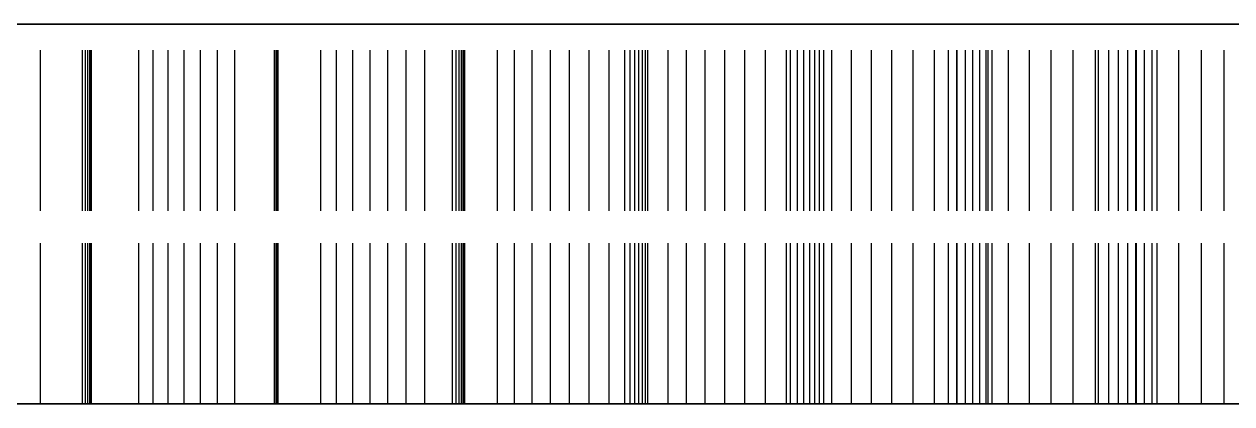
# Model space of a CAD drawing. Header units: millimetres. Extents: x -9 to 221, y -53 to 198.
# Drawn here: x 165.05 to 174.6, y -18.2 to -15.2 of the extents above; entities that cross this region are included whole.
import ezdxf

# ---------------------------------------------------------------- set-up
doc = ezdxf.new("R2010")
doc.units = ezdxf.units.MM
doc.linetypes.add('DASHED', pattern=[1.524, 1.27, -0.254])
doc.layers.add('HIDDEN', color=8, linetype='DASHED')
doc.layers.add('VISIBLE', color=7, linetype='CONTINUOUS')

msp = doc.modelspace()

# ---------------------------------------------------------------- linework, layer by layer
at = {"layer": 'HIDDEN'}
for points in [[(164.68929, -15.2), (165.07024, -15.2), (165.45119, -15.2), (165.83214, -15.2), (166.2131, -15.2), (166.59405, -15.2), (166.975, -15.2), (167.35595, -15.2), (167.7369, -15.2), (168.11786, -15.2), (168.49881, -15.2), (168.87976, -15.2), (169.26071, -15.2), (169.64167, -15.2), (170.02262, -15.2), (170.40357, -15.2), (170.78452, -15.2), (171.16548, -15.2), (171.54643, -15.2), (171.92738, -15.2), (172.30833, -15.2), (172.68929, -15.2), (173.07024, -15.2), (173.45119, -15.2), (173.83214, -15.2), (174.2131, -15.2), (174.59405, -15.2), (174.975, -15.2)], [(175.35595, -15.2), (174.59405, -15.2), (173.83214, -15.2), (173.07024, -15.2), (172.30833, -15.2), (171.54643, -15.2), (170.78452, -15.2), (170.02262, -15.2), (169.26071, -15.2), (168.49881, -15.2), (167.7369, -15.2), (166.975, -15.2), (166.2131, -15.2), (165.45119, -15.2), (164.68929, -15.2)], [(175.00079, -15.2), (174.21905, -15.2), (173.4373, -15.2), (172.65556, -15.2), (171.87381, -15.2), (171.09206, -15.2), (170.31032, -15.2), (169.52857, -15.2), (168.74683, -15.2), (167.96508, -15.2), (167.18333, -15.2), (166.40159, -15.2), (165.61984, -15.2), (164.8381, -15.2)], [(164.91151, -15.2), (165.26071, -15.2), (165.60992, -15.2), (165.95913, -15.2), (166.30833, -15.2), (166.65754, -15.2), (167.00675, -15.2), (167.35595, -15.2), (167.70516, -15.2), (168.05437, -15.2), (168.40357, -15.2), (168.75278, -15.2), (169.10198, -15.2), (169.45119, -15.2), (169.8004, -15.2), (170.1496, -15.2), (170.49881, -15.2), (170.84802, -15.2), (171.19722, -15.2), (171.54643, -15.2), (171.89563, -15.2), (172.24484, -15.2), (172.59405, -15.2), (172.94325, -15.2), (173.29246, -15.2), (173.64167, -15.2), (173.99087, -15.2), (174.34008, -15.2), (174.68929, -15.2)], [(180.975, -15.2), (180.27659, -15.2), (179.57817, -15.2), (178.87976, -15.2), (178.18135, -15.2), (177.48294, -15.2), (176.78452, -15.2), (176.08611, -15.2), (175.3877, -15.2), (174.68929, -15.2), (173.99087, -15.2), (173.29246, -15.2), (172.59405, -15.2), (171.89563, -15.2), (171.19722, -15.2), (170.49881, -15.2), (169.8004, -15.2), (169.10198, -15.2), (168.40357, -15.2), (167.70516, -15.2), (167.00675, -15.2), (166.30833, -15.2), (165.60992, -15.2), (164.91151, -15.2)], [(165.05452, -15.2), (165.18258, -15.2)], [(165.18258, -15.2), (165.05452, -15.2)], [(165.18258, -15.2), (165.51529, -15.2)], [(165.51529, -15.2), (165.18258, -15.2)], [(165.18258, -18.2), (165.18258, -15.2)], [(165.18258, -18.2), (165.18258, -15.2)], [(165.51529, -15.2), (165.53958, -15.2)], [(165.53958, -15.2), (165.51529, -15.2)], [(165.51529, -18.2), (165.51529, -15.2)], [(165.51529, -18.2), (165.51529, -15.2)], [(165.53958, -15.2), (165.55906, -15.2)], [(165.55906, -15.2), (165.53958, -15.2)], [(165.53958, -18.2), (165.53958, -15.2)], [(165.53958, -18.2), (165.53958, -15.2)], [(165.55906, -15.2), (165.57357, -15.2)], [(165.57357, -15.2), (165.55906, -15.2)], [(165.55906, -18.2), (165.55906, -15.2)], [(165.55906, -18.2), (165.55906, -15.2)], [(165.57357, -15.2), (165.5829, -15.2)], [(165.5829, -15.2), (165.57357, -15.2)], [(165.57357, -18.2), (165.57357, -15.2)], [(165.57357, -18.2), (165.57357, -15.2)], [(165.5829, -15.2), (165.5868, -15.2)], [(165.5868, -15.2), (165.5829, -15.2)], [(165.5829, -18.2), (165.5829, -15.2)], [(165.5829, -18.2), (165.5829, -15.2)], [(165.5868, -15.2), (165.58492, -15.2)], [(165.58492, -15.2), (165.96128, -15.2)], [(165.96128, -15.2), (165.58492, -15.2)], [(165.58492, -15.2), (165.5868, -15.2)], [(165.58492, -18.2), (165.58492, -15.2)], [(165.58492, -18.2), (165.58492, -15.2)], [(165.5868, -18.2), (165.5868, -15.2)], [(165.5868, -18.2), (165.5868, -15.2)], [(165.96128, -15.2), (166.07492, -15.2)], [(166.07492, -15.2), (165.96128, -15.2)], [(165.96128, -18.2), (165.96128, -15.2)], [(165.96128, -18.2), (165.96128, -15.2)], [(166.07492, -15.2), (166.19418, -15.2)], [(166.19418, -15.2), (166.07492, -15.2)], [(166.07492, -18.2), (166.07492, -15.2)], [(166.07492, -18.2), (166.07492, -15.2)], [(166.19418, -15.2), (166.31872, -15.2)], [(166.31872, -15.2), (166.19418, -15.2)], [(166.19418, -18.2), (166.19418, -15.2)], [(166.19418, -18.2), (166.19418, -15.2)], [(166.31872, -15.2), (166.44824, -15.2)], [(166.44824, -15.2), (166.31872, -15.2)], [(166.31872, -18.2), (166.31872, -15.2)], [(166.31872, -18.2), (166.31872, -15.2)], [(166.44824, -15.2), (166.58253, -15.2)], [(166.58253, -15.2), (166.44824, -15.2)], [(166.44824, -18.2), (166.44824, -15.2)], [(166.44824, -18.2), (166.44824, -15.2)], [(166.58253, -15.2), (166.72137, -15.2)], [(166.72137, -15.2), (166.58253, -15.2)], [(166.58253, -18.2), (166.58253, -15.2)], [(166.58253, -18.2), (166.58253, -15.2)], [(166.72137, -15.2), (167.04661, -15.2)], [(167.04661, -15.2), (166.72137, -15.2)], [(166.72137, -18.2), (166.72137, -15.2)], [(166.72137, -18.2), (166.72137, -15.2)], [(167.04809, -15.2), (167.03255, -15.2)], [(167.03255, -15.2), (167.39947, -15.2)], [(167.39947, -15.2), (167.03255, -15.2)], [(167.03255, -15.2), (167.04809, -15.2)], [(167.03255, -18.2), (167.03255, -15.2)], [(167.03255, -18.2), (167.03255, -15.2)], [(167.04661, -15.2), (167.0567, -15.2)], [(167.0567, -15.2), (167.04661, -15.2)], [(167.04661, -18.2), (167.04661, -15.2)], [(167.04661, -18.2), (167.04661, -15.2)], [(167.05799, -15.2), (167.04809, -15.2)], [(167.04809, -15.2), (167.05799, -15.2)], [(167.04809, -18.2), (167.04809, -15.2)], [(167.04809, -18.2), (167.04809, -15.2)], [(167.0567, -15.2), (167.06207, -15.2)], [(167.06207, -15.2), (167.0567, -15.2)], [(167.0567, -18.2), (167.0567, -15.2)], [(167.0567, -18.2), (167.0567, -15.2)], [(167.06256, -15.2), (167.05799, -15.2)], [(167.05799, -15.2), (167.06256, -15.2)], [(167.05799, -18.2), (167.05799, -15.2)], [(167.05799, -18.2), (167.05799, -15.2)], [(167.06207, -15.2), (167.06256, -15.2)], [(167.06256, -15.2), (167.06207, -15.2)], [(167.06207, -18.2), (167.06207, -15.2)], [(167.06207, -18.2), (167.06207, -15.2)], [(167.06256, -18.2), (167.06256, -15.2)], [(167.06256, -18.2), (167.06256, -15.2)], [(167.39947, -15.2), (167.52396, -15.2)], [(167.52396, -15.2), (167.39947, -15.2)], [(167.39947, -18.2), (167.39947, -15.2)], [(167.39947, -18.2), (167.39947, -15.2)], [(167.52396, -15.2), (167.65393, -15.2)], [(167.65393, -15.2), (167.52396, -15.2)], [(167.52396, -18.2), (167.52396, -15.2)], [(167.52396, -18.2), (167.52396, -15.2)], [(167.65393, -15.2), (167.78901, -15.2)], [(167.78901, -15.2), (167.65393, -15.2)], [(167.65393, -18.2), (167.65393, -15.2)], [(167.65393, -18.2), (167.65393, -15.2)], [(167.78901, -15.2), (167.92893, -15.2)], [(167.92893, -15.2), (167.78901, -15.2)], [(167.78901, -18.2), (167.78901, -15.2)], [(167.78901, -18.2), (167.78901, -15.2)], [(167.92893, -15.2), (168.07347, -15.2)], [(168.07347, -15.2), (167.92893, -15.2)], [(167.92893, -18.2), (167.92893, -15.2)], [(167.92893, -18.2), (167.92893, -15.2)], [(168.07347, -15.2), (168.22243, -15.2)], [(168.22243, -15.2), (168.07347, -15.2)], [(168.07347, -18.2), (168.07347, -15.2)], [(168.07347, -18.2), (168.07347, -15.2)], [(168.22243, -15.2), (168.53862, -15.2)], [(168.53862, -15.2), (168.22243, -15.2)], [(168.22243, -18.2), (168.22243, -15.2)], [(168.22243, -18.2), (168.22243, -15.2)], [(168.47006, -15.2), (168.44094, -15.2)], [(168.44094, -15.2), (168.79661, -15.2)], [(168.79661, -15.2), (168.44094, -15.2)], [(168.44094, -15.2), (168.47006, -15.2)], [(168.44094, -18.2), (168.44094, -15.2)], [(168.44094, -18.2), (168.44094, -15.2)], [(168.4937, -15.2), (168.47006, -15.2)], [(168.47006, -15.2), (168.4937, -15.2)], [(168.47006, -18.2), (168.47006, -15.2)], [(168.47006, -18.2), (168.47006, -15.2)], [(168.51216, -15.2), (168.4937, -15.2)], [(168.4937, -15.2), (168.51216, -15.2)], [(168.4937, -18.2), (168.4937, -15.2)], [(168.4937, -18.2), (168.4937, -15.2)], [(168.52568, -15.2), (168.51216, -15.2)], [(168.51216, -15.2), (168.52568, -15.2)], [(168.51216, -18.2), (168.51216, -15.2)], [(168.51216, -18.2), (168.51216, -15.2)], [(168.53445, -15.2), (168.52568, -15.2)], [(168.52568, -15.2), (168.53445, -15.2)], [(168.52568, -18.2), (168.52568, -15.2)], [(168.52568, -18.2), (168.52568, -15.2)], [(168.53862, -15.2), (168.53445, -15.2)], [(168.53445, -15.2), (168.53862, -15.2)], [(168.53445, -18.2), (168.53445, -15.2)], [(168.53445, -18.2), (168.53445, -15.2)], [(168.53862, -18.2), (168.53862, -15.2)], [(168.53862, -18.2), (168.53862, -15.2)], [(168.79661, -15.2), (168.93136, -15.2)], [(168.93136, -15.2), (168.79661, -15.2)], [(168.79661, -18.2), (168.79661, -15.2)], [(168.79661, -18.2), (168.79661, -15.2)], [(168.93136, -15.2), (169.07139, -15.2)], [(169.07139, -15.2), (168.93136, -15.2)], [(168.93136, -18.2), (168.93136, -15.2)], [(168.93136, -18.2), (168.93136, -15.2)], [(169.07139, -15.2), (169.21636, -15.2)], [(169.21636, -15.2), (169.07139, -15.2)], [(169.07139, -18.2), (169.07139, -15.2)], [(169.07139, -18.2), (169.07139, -15.2)], [(169.21636, -15.2), (169.366, -15.2)], [(169.366, -15.2), (169.21636, -15.2)], [(169.21636, -18.2), (169.21636, -15.2)], [(169.21636, -18.2), (169.21636, -15.2)], [(169.366, -15.2), (169.52008, -15.2)], [(169.52008, -15.2), (169.366, -15.2)], [(169.366, -18.2), (169.366, -15.2)], [(169.366, -18.2), (169.366, -15.2)], [(169.52008, -15.2), (169.67843, -15.2)], [(169.67843, -15.2), (169.52008, -15.2)], [(169.52008, -18.2), (169.52008, -15.2)], [(169.52008, -18.2), (169.52008, -15.2)], [(169.67843, -15.2), (169.98403, -15.2)], [(169.98403, -15.2), (169.67843, -15.2)], [(169.67843, -18.2), (169.67843, -15.2)], [(169.67843, -18.2), (169.67843, -15.2)], [(169.84577, -15.2), (169.8032, -15.2)], [(169.8032, -15.2), (170.14591, -15.2)], [(170.14591, -15.2), (169.8032, -15.2)], [(169.8032, -15.2), (169.84577, -15.2)], [(169.8032, -18.2), (169.8032, -15.2)], [(169.8032, -18.2), (169.8032, -15.2)], [(169.88303, -15.2), (169.84577, -15.2)], [(169.84577, -15.2), (169.88303, -15.2)], [(169.84577, -18.2), (169.84577, -15.2)], [(169.84577, -18.2), (169.84577, -15.2)], [(169.91528, -15.2), (169.88303, -15.2)], [(169.88303, -15.2), (169.91528, -15.2)], [(169.88303, -18.2), (169.88303, -15.2)], [(169.88303, -18.2), (169.88303, -15.2)], [(169.94276, -15.2), (169.91528, -15.2)], [(169.91528, -15.2), (169.94276, -15.2)], [(169.91528, -18.2), (169.91528, -15.2)], [(169.91528, -18.2), (169.91528, -15.2)], [(169.96562, -15.2), (169.94276, -15.2)], [(169.94276, -15.2), (169.96562, -15.2)], [(169.94276, -18.2), (169.94276, -15.2)], [(169.94276, -18.2), (169.94276, -15.2)], [(169.98403, -15.2), (169.96562, -15.2)], [(169.96562, -15.2), (169.98403, -15.2)], [(169.96562, -18.2), (169.96562, -15.2)], [(169.96562, -18.2), (169.96562, -15.2)], [(169.98403, -18.2), (169.98403, -15.2)], [(169.98403, -18.2), (169.98403, -15.2)], [(170.14591, -15.2), (170.29025, -15.2)], [(170.29025, -15.2), (170.14591, -15.2)], [(170.14591, -18.2), (170.14591, -15.2)], [(170.14591, -18.2), (170.14591, -15.2)], [(170.29025, -15.2), (170.43966, -15.2)], [(170.43966, -15.2), (170.29025, -15.2)], [(170.29025, -18.2), (170.29025, -15.2)], [(170.29025, -18.2), (170.29025, -15.2)], [(170.43966, -15.2), (170.59381, -15.2)], [(170.59381, -15.2), (170.43966, -15.2)], [(170.43966, -18.2), (170.43966, -15.2)], [(170.43966, -18.2), (170.43966, -15.2)], [(170.59381, -15.2), (170.75244, -15.2)], [(170.75244, -15.2), (170.59381, -15.2)], [(170.59381, -18.2), (170.59381, -15.2)], [(170.59381, -18.2), (170.59381, -15.2)], [(170.75244, -15.2), (170.91532, -15.2)], [(170.91532, -15.2), (170.75244, -15.2)], [(170.75244, -18.2), (170.75244, -15.2)], [(170.75244, -18.2), (170.75244, -15.2)], [(170.91532, -15.2), (171.08228, -15.2)], [(171.08228, -15.2), (170.91532, -15.2)], [(170.91532, -18.2), (170.91532, -15.2)], [(170.91532, -18.2), (170.91532, -15.2)], [(171.08228, -15.2), (171.3758, -15.2)], [(171.3758, -15.2), (171.08228, -15.2)], [(171.08228, -18.2), (171.08228, -15.2)], [(171.08228, -18.2), (171.08228, -15.2)], [(171.16852, -15.2), (171.11271, -15.2)], [(171.11271, -15.2), (171.44078, -15.2)], [(171.44078, -15.2), (171.11271, -15.2)], [(171.11271, -15.2), (171.16852, -15.2)], [(171.11271, -18.2), (171.11271, -15.2)], [(171.11271, -18.2), (171.11271, -15.2)], [(171.21922, -15.2), (171.16852, -15.2)], [(171.16852, -15.2), (171.21922, -15.2)], [(171.16852, -18.2), (171.16852, -15.2)], [(171.16852, -18.2), (171.16852, -15.2)], [(171.26511, -15.2), (171.21922, -15.2)], [(171.21922, -15.2), (171.26511, -15.2)], [(171.21922, -18.2), (171.21922, -15.2)], [(171.21922, -18.2), (171.21922, -15.2)], [(171.3064, -15.2), (171.26511, -15.2)], [(171.26511, -15.2), (171.3064, -15.2)], [(171.26511, -18.2), (171.26511, -15.2)], [(171.26511, -18.2), (171.26511, -15.2)], [(171.34325, -15.2), (171.3064, -15.2)], [(171.3064, -15.2), (171.34325, -15.2)], [(171.3064, -18.2), (171.3064, -15.2)], [(171.3064, -18.2), (171.3064, -15.2)], [(171.3758, -15.2), (171.34325, -15.2)], [(171.34325, -15.2), (171.3758, -15.2)], [(171.34325, -18.2), (171.34325, -15.2)], [(171.34325, -18.2), (171.34325, -15.2)], [(171.3758, -18.2), (171.3758, -15.2)], [(171.3758, -18.2), (171.3758, -15.2)], [(171.44078, -15.2), (171.59401, -15.2)], [(171.59401, -15.2), (171.44078, -15.2)], [(171.44078, -18.2), (171.44078, -15.2)], [(171.44078, -18.2), (171.44078, -15.2)], [(171.59401, -15.2), (171.75208, -15.2)], [(171.75208, -15.2), (171.59401, -15.2)], [(171.59401, -18.2), (171.59401, -15.2)], [(171.59401, -18.2), (171.59401, -15.2)], [(171.75208, -15.2), (171.91466, -15.2)], [(171.91466, -15.2), (171.75208, -15.2)], [(171.75208, -18.2), (171.75208, -15.2)], [(171.75208, -18.2), (171.75208, -15.2)], [(171.91466, -15.2), (172.0815, -15.2)], [(172.0815, -15.2), (171.91466, -15.2)], [(171.91466, -18.2), (171.91466, -15.2)], [(171.91466, -18.2), (171.91466, -15.2)], [(172.0815, -15.2), (172.25239, -15.2)], [(172.25239, -15.2), (172.0815, -15.2)], [(172.0815, -18.2), (172.0815, -15.2)], [(172.0815, -18.2), (172.0815, -15.2)], [(172.25239, -15.2), (172.42715, -15.2)], [(172.42715, -15.2), (172.25239, -15.2)], [(172.25239, -18.2), (172.25239, -15.2)], [(172.25239, -18.2), (172.25239, -15.2)], [(172.43186, -15.2), (172.36309, -15.2)], [(172.36309, -15.2), (172.67492, -15.2)], [(172.67492, -15.2), (172.36309, -15.2)], [(172.36309, -15.2), (172.43186, -15.2)], [(172.36309, -18.2), (172.36309, -15.2)], [(172.36309, -18.2), (172.36309, -15.2)], [(172.42715, -15.2), (172.70716, -15.2)], [(172.70716, -15.2), (172.42715, -15.2)], [(172.42715, -18.2), (172.42715, -15.2)], [(172.42715, -18.2), (172.42715, -15.2)], [(172.49576, -15.2), (172.43186, -15.2)], [(172.43186, -15.2), (172.49576, -15.2)], [(172.43186, -18.2), (172.43186, -15.2)], [(172.43186, -18.2), (172.43186, -15.2)], [(172.55507, -15.2), (172.49576, -15.2)], [(172.49576, -15.2), (172.55507, -15.2)], [(172.49576, -18.2), (172.49576, -15.2)], [(172.49576, -18.2), (172.49576, -15.2)], [(172.60997, -15.2), (172.55507, -15.2)], [(172.55507, -15.2), (172.60997, -15.2)], [(172.55507, -18.2), (172.55507, -15.2)], [(172.55507, -18.2), (172.55507, -15.2)], [(172.66063, -15.2), (172.60997, -15.2)], [(172.60997, -15.2), (172.66063, -15.2)], [(172.60997, -18.2), (172.60997, -15.2)], [(172.60997, -18.2), (172.60997, -15.2)], [(172.70716, -15.2), (172.66063, -15.2)], [(172.66063, -15.2), (172.70716, -15.2)], [(172.66063, -18.2), (172.66063, -15.2)], [(172.66063, -18.2), (172.66063, -15.2)], [(172.67492, -15.2), (172.83629, -15.2)], [(172.83629, -15.2), (172.67492, -15.2)], [(172.67492, -18.2), (172.67492, -15.2)], [(172.67492, -18.2), (172.67492, -15.2)], [(172.70716, -18.2), (172.70716, -15.2)], [(172.70716, -18.2), (172.70716, -15.2)], [(172.83629, -15.2), (173.00225, -15.2)], [(173.00225, -15.2), (172.83629, -15.2)], [(172.83629, -18.2), (172.83629, -15.2)], [(172.83629, -18.2), (172.83629, -15.2)], [(173.00225, -15.2), (173.17247, -15.2)], [(173.17247, -15.2), (173.00225, -15.2)], [(173.00225, -18.2), (173.00225, -15.2)], [(173.00225, -18.2), (173.00225, -15.2)], [(173.17247, -15.2), (173.34671, -15.2)], [(173.34671, -15.2), (173.17247, -15.2)], [(173.17247, -18.2), (173.17247, -15.2)], [(173.17247, -18.2), (173.17247, -15.2)], [(173.34671, -15.2), (173.52477, -15.2)], [(173.52477, -15.2), (173.34671, -15.2)], [(173.34671, -18.2), (173.34671, -15.2)], [(173.34671, -18.2), (173.34671, -15.2)], [(173.52477, -15.2), (173.70648, -15.2)], [(173.70648, -15.2), (173.52477, -15.2)], [(173.52477, -18.2), (173.52477, -15.2)], [(173.52477, -18.2), (173.52477, -15.2)], [(173.62964, -15.2), (173.54824, -15.2)], [(173.54824, -15.2), (173.84232, -15.2)], [(173.84232, -15.2), (173.54824, -15.2)], [(173.54824, -15.2), (173.62964, -15.2)], [(173.54824, -18.2), (173.54824, -15.2)], [(173.54824, -18.2), (173.54824, -15.2)], [(173.70643, -15.2), (173.62964, -15.2)], [(173.62964, -15.2), (173.70643, -15.2)], [(173.62964, -18.2), (173.62964, -15.2)], [(173.62964, -18.2), (173.62964, -15.2)], [(173.77886, -15.2), (173.70643, -15.2)], [(173.70643, -15.2), (173.77886, -15.2)], [(173.70643, -18.2), (173.70643, -15.2)], [(173.70643, -18.2), (173.70643, -15.2)], [(173.70648, -15.2), (173.97162, -15.2)], [(173.97162, -15.2), (173.70648, -15.2)], [(173.70648, -18.2), (173.70648, -15.2)], [(173.70648, -18.2), (173.70648, -15.2)], [(173.84711, -15.2), (173.77886, -15.2)], [(173.77886, -15.2), (173.84711, -15.2)], [(173.77886, -18.2), (173.77886, -15.2)], [(173.77886, -18.2), (173.77886, -15.2)], [(173.84232, -15.2), (174.01105, -15.2)], [(174.01105, -15.2), (173.84232, -15.2)], [(173.84232, -18.2), (173.84232, -15.2)], [(173.84232, -18.2), (173.84232, -15.2)], [(173.91132, -15.2), (173.84711, -15.2)], [(173.84711, -15.2), (173.91132, -15.2)], [(173.84711, -18.2), (173.84711, -15.2)], [(173.84711, -18.2), (173.84711, -15.2)], [(173.97162, -15.2), (173.91132, -15.2)], [(173.91132, -15.2), (173.97162, -15.2)], [(173.91132, -18.2), (173.91132, -15.2)], [(173.91132, -18.2), (173.91132, -15.2)], [(173.97162, -18.2), (173.97162, -15.2)], [(173.97162, -18.2), (173.97162, -15.2)], [(174.01105, -15.2), (174.18408, -15.2)], [(174.18408, -15.2), (174.01105, -15.2)], [(174.01105, -18.2), (174.01105, -15.2)], [(174.01105, -18.2), (174.01105, -15.2)], [(174.18408, -15.2), (174.36111, -15.2)], [(174.36111, -15.2), (174.18408, -15.2)], [(174.18408, -18.2), (174.18408, -15.2)], [(174.18408, -18.2), (174.18408, -15.2)], [(174.36111, -15.2), (174.54191, -15.2)], [(174.54191, -15.2), (174.36111, -15.2)], [(174.36111, -18.2), (174.36111, -15.2)], [(174.36111, -18.2), (174.36111, -15.2)], [(174.54191, -15.2), (174.72627, -15.2)], [(174.72627, -15.2), (174.54191, -15.2)], [(174.54191, -18.2), (174.54191, -15.2)], [(174.54191, -18.2), (174.54191, -15.2)], [(175.00079, -18.2), (174.21905, -18.2), (173.4373, -18.2), (172.65556, -18.2), (171.87381, -18.2), (171.09206, -18.2), (170.31032, -18.2), (169.52857, -18.2), (168.74683, -18.2), (167.96508, -18.2), (167.18333, -18.2), (166.40159, -18.2), (165.61984, -18.2), (164.8381, -18.2)], [(165.05452, -18.2), (165.18258, -18.2)], [(165.18258, -18.2), (165.05452, -18.2)], [(165.18258, -18.2), (165.51529, -18.2)], [(165.51529, -18.2), (165.18258, -18.2)], [(165.51529, -18.2), (165.53958, -18.2)], [(165.53958, -18.2), (165.51529, -18.2)], [(165.53958, -18.2), (165.55906, -18.2)], [(165.55906, -18.2), (165.53958, -18.2)], [(165.55906, -18.2), (165.57357, -18.2)], [(165.57357, -18.2), (165.55906, -18.2)], [(165.57357, -18.2), (165.5829, -18.2)], [(165.5829, -18.2), (165.57357, -18.2)], [(165.5829, -18.2), (165.5868, -18.2)], [(165.5868, -18.2), (165.5829, -18.2)], [(165.5868, -18.2), (165.58492, -18.2)], [(165.58492, -18.2), (165.96128, -18.2)], [(165.96128, -18.2), (165.58492, -18.2)], [(165.58492, -18.2), (165.5868, -18.2)], [(165.96128, -18.2), (166.07492, -18.2)], [(166.07492, -18.2), (165.96128, -18.2)], [(166.07492, -18.2), (166.19418, -18.2)], [(166.19418, -18.2), (166.07492, -18.2)], [(166.19418, -18.2), (166.31872, -18.2)], [(166.31872, -18.2), (166.19418, -18.2)], [(166.31872, -18.2), (166.44824, -18.2)], [(166.44824, -18.2), (166.31872, -18.2)], [(166.44824, -18.2), (166.58253, -18.2)], [(166.58253, -18.2), (166.44824, -18.2)], [(166.58253, -18.2), (166.72137, -18.2)], [(166.72137, -18.2), (166.58253, -18.2)], [(166.72137, -18.2), (167.04661, -18.2)], [(167.04661, -18.2), (166.72137, -18.2)], [(167.04809, -18.2), (167.03255, -18.2)], [(167.03255, -18.2), (167.39947, -18.2)], [(167.39947, -18.2), (167.03255, -18.2)], [(167.03255, -18.2), (167.04809, -18.2)], [(167.04661, -18.2), (167.0567, -18.2)], [(167.0567, -18.2), (167.04661, -18.2)], [(167.05799, -18.2), (167.04809, -18.2)], [(167.04809, -18.2), (167.05799, -18.2)], [(167.0567, -18.2), (167.06207, -18.2)], [(167.06207, -18.2), (167.0567, -18.2)], [(167.06256, -18.2), (167.05799, -18.2)], [(167.05799, -18.2), (167.06256, -18.2)], [(167.06207, -18.2), (167.06256, -18.2)], [(167.06256, -18.2), (167.06207, -18.2)], [(167.39947, -18.2), (167.52396, -18.2)], [(167.52396, -18.2), (167.39947, -18.2)], [(167.52396, -18.2), (167.65393, -18.2)], [(167.65393, -18.2), (167.52396, -18.2)], [(167.65393, -18.2), (167.78901, -18.2)], [(167.78901, -18.2), (167.65393, -18.2)], [(167.78901, -18.2), (167.92893, -18.2)], [(167.92893, -18.2), (167.78901, -18.2)], [(167.92893, -18.2), (168.07347, -18.2)], [(168.07347, -18.2), (167.92893, -18.2)], [(168.07347, -18.2), (168.22243, -18.2)], [(168.22243, -18.2), (168.07347, -18.2)], [(168.22243, -18.2), (168.53862, -18.2)], [(168.53862, -18.2), (168.22243, -18.2)], [(168.47006, -18.2), (168.44094, -18.2)], [(168.44094, -18.2), (168.79661, -18.2)], [(168.79661, -18.2), (168.44094, -18.2)], [(168.44094, -18.2), (168.47006, -18.2)], [(168.4937, -18.2), (168.47006, -18.2)], [(168.47006, -18.2), (168.4937, -18.2)], [(168.51216, -18.2), (168.4937, -18.2)], [(168.4937, -18.2), (168.51216, -18.2)], [(168.52568, -18.2), (168.51216, -18.2)], [(168.51216, -18.2), (168.52568, -18.2)], [(168.53445, -18.2), (168.52568, -18.2)], [(168.52568, -18.2), (168.53445, -18.2)], [(168.53862, -18.2), (168.53445, -18.2)], [(168.53445, -18.2), (168.53862, -18.2)], [(168.79661, -18.2), (168.93136, -18.2)], [(168.93136, -18.2), (168.79661, -18.2)], [(168.93136, -18.2), (169.07139, -18.2)], [(169.07139, -18.2), (168.93136, -18.2)], [(169.07139, -18.2), (169.21636, -18.2)], [(169.21636, -18.2), (169.07139, -18.2)], [(169.21636, -18.2), (169.366, -18.2)], [(169.366, -18.2), (169.21636, -18.2)], [(169.366, -18.2), (169.52008, -18.2)], [(169.52008, -18.2), (169.366, -18.2)], [(169.52008, -18.2), (169.67843, -18.2)], [(169.67843, -18.2), (169.52008, -18.2)], [(169.67843, -18.2), (169.98403, -18.2)], [(169.98403, -18.2), (169.67843, -18.2)], [(169.84577, -18.2), (169.8032, -18.2)], [(169.8032, -18.2), (170.14591, -18.2)], [(170.14591, -18.2), (169.8032, -18.2)], [(169.8032, -18.2), (169.84577, -18.2)], [(169.88303, -18.2), (169.84577, -18.2)], [(169.84577, -18.2), (169.88303, -18.2)], [(169.91528, -18.2), (169.88303, -18.2)], [(169.88303, -18.2), (169.91528, -18.2)], [(169.94276, -18.2), (169.91528, -18.2)], [(169.91528, -18.2), (169.94276, -18.2)], [(169.96562, -18.2), (169.94276, -18.2)], [(169.94276, -18.2), (169.96562, -18.2)], [(169.98403, -18.2), (169.96562, -18.2)], [(169.96562, -18.2), (169.98403, -18.2)], [(170.14591, -18.2), (170.29025, -18.2)], [(170.29025, -18.2), (170.14591, -18.2)], [(170.29025, -18.2), (170.43966, -18.2)], [(170.43966, -18.2), (170.29025, -18.2)], [(170.43966, -18.2), (170.59381, -18.2)], [(170.59381, -18.2), (170.43966, -18.2)], [(170.59381, -18.2), (170.75244, -18.2)], [(170.75244, -18.2), (170.59381, -18.2)], [(170.75244, -18.2), (170.91532, -18.2)], [(170.91532, -18.2), (170.75244, -18.2)], [(170.91532, -18.2), (171.08228, -18.2)], [(171.08228, -18.2), (170.91532, -18.2)], [(171.08228, -18.2), (171.3758, -18.2)], [(171.3758, -18.2), (171.08228, -18.2)], [(171.16852, -18.2), (171.11271, -18.2)], [(171.11271, -18.2), (171.44078, -18.2)], [(171.44078, -18.2), (171.11271, -18.2)], [(171.11271, -18.2), (171.16852, -18.2)], [(171.21922, -18.2), (171.16852, -18.2)], [(171.16852, -18.2), (171.21922, -18.2)], [(171.26511, -18.2), (171.21922, -18.2)], [(171.21922, -18.2), (171.26511, -18.2)], [(171.3064, -18.2), (171.26511, -18.2)], [(171.26511, -18.2), (171.3064, -18.2)], [(171.34325, -18.2), (171.3064, -18.2)], [(171.3064, -18.2), (171.34325, -18.2)], [(171.3758, -18.2), (171.34325, -18.2)], [(171.34325, -18.2), (171.3758, -18.2)], [(171.44078, -18.2), (171.59401, -18.2)], [(171.59401, -18.2), (171.44078, -18.2)], [(171.59401, -18.2), (171.75208, -18.2)], [(171.75208, -18.2), (171.59401, -18.2)], [(171.75208, -18.2), (171.91466, -18.2)], [(171.91466, -18.2), (171.75208, -18.2)], [(171.91466, -18.2), (172.0815, -18.2)], [(172.0815, -18.2), (171.91466, -18.2)], [(172.0815, -18.2), (172.25239, -18.2)], [(172.25239, -18.2), (172.0815, -18.2)], [(172.25239, -18.2), (172.42715, -18.2)], [(172.42715, -18.2), (172.25239, -18.2)], [(172.43186, -18.2), (172.36309, -18.2)], [(172.36309, -18.2), (172.67492, -18.2)], [(172.67492, -18.2), (172.36309, -18.2)], [(172.36309, -18.2), (172.43186, -18.2)], [(172.42715, -18.2), (172.70716, -18.2)], [(172.70716, -18.2), (172.42715, -18.2)], [(172.49576, -18.2), (172.43186, -18.2)], [(172.43186, -18.2), (172.49576, -18.2)], [(172.55507, -18.2), (172.49576, -18.2)], [(172.49576, -18.2), (172.55507, -18.2)], [(172.60997, -18.2), (172.55507, -18.2)], [(172.55507, -18.2), (172.60997, -18.2)], [(172.66063, -18.2), (172.60997, -18.2)], [(172.60997, -18.2), (172.66063, -18.2)], [(172.70716, -18.2), (172.66063, -18.2)], [(172.66063, -18.2), (172.70716, -18.2)], [(172.67492, -18.2), (172.83629, -18.2)], [(172.83629, -18.2), (172.67492, -18.2)], [(172.83629, -18.2), (173.00225, -18.2)], [(173.00225, -18.2), (172.83629, -18.2)], [(173.00225, -18.2), (173.17247, -18.2)], [(173.17247, -18.2), (173.00225, -18.2)], [(173.17247, -18.2), (173.34671, -18.2)], [(173.34671, -18.2), (173.17247, -18.2)], [(173.34671, -18.2), (173.52477, -18.2)], [(173.52477, -18.2), (173.34671, -18.2)], [(173.52477, -18.2), (173.70648, -18.2)], [(173.70648, -18.2), (173.52477, -18.2)], [(173.62964, -18.2), (173.54824, -18.2)], [(173.54824, -18.2), (173.84232, -18.2)], [(173.84232, -18.2), (173.54824, -18.2)], [(173.54824, -18.2), (173.62964, -18.2)], [(173.70643, -18.2), (173.62964, -18.2)], [(173.62964, -18.2), (173.70643, -18.2)], [(173.77886, -18.2), (173.70643, -18.2)], [(173.70643, -18.2), (173.77886, -18.2)], [(173.70648, -18.2), (173.97162, -18.2)], [(173.97162, -18.2), (173.70648, -18.2)], [(173.84711, -18.2), (173.77886, -18.2)], [(173.77886, -18.2), (173.84711, -18.2)], [(173.84232, -18.2), (174.01105, -18.2)], [(174.01105, -18.2), (173.84232, -18.2)], [(173.91132, -18.2), (173.84711, -18.2)], [(173.84711, -18.2), (173.91132, -18.2)], [(173.97162, -18.2), (173.91132, -18.2)], [(173.91132, -18.2), (173.97162, -18.2)], [(174.01105, -18.2), (174.18408, -18.2)], [(174.18408, -18.2), (174.01105, -18.2)], [(174.18408, -18.2), (174.36111, -18.2)], [(174.36111, -18.2), (174.18408, -18.2)], [(174.36111, -18.2), (174.54191, -18.2)], [(174.54191, -18.2), (174.36111, -18.2)], [(174.54191, -18.2), (174.72627, -18.2)], [(174.72627, -18.2), (174.54191, -18.2)]]:
    msp.add_lwpolyline(points, dxfattribs=at)
at = {"layer": 'VISIBLE'}
for points in [[(164.8381, -15.2), (165.22897, -15.2), (165.61984, -15.2), (166.01071, -15.2), (166.40159, -15.2), (166.79246, -15.2), (167.18333, -15.2), (167.57421, -15.2), (167.96508, -15.2), (168.35595, -15.2), (168.74683, -15.2), (169.1377, -15.2), (169.52857, -15.2), (169.91944, -15.2), (170.31032, -15.2), (170.70119, -15.2), (171.09206, -15.2), (171.48294, -15.2), (171.87381, -15.2), (172.26468, -15.2), (172.65556, -15.2), (173.04643, -15.2), (173.4373, -15.2), (173.82817, -15.2), (174.21905, -15.2), (174.60992, -15.2)], [(164.8381, -18.2), (165.22897, -18.2), (165.61984, -18.2), (166.01071, -18.2), (166.40159, -18.2), (166.79246, -18.2), (167.18333, -18.2), (167.57421, -18.2), (167.96508, -18.2), (168.35595, -18.2), (168.74683, -18.2), (169.1377, -18.2), (169.52857, -18.2), (169.91944, -18.2), (170.31032, -18.2), (170.70119, -18.2), (171.09206, -18.2), (171.48294, -18.2), (171.87381, -18.2), (172.26468, -18.2), (172.65556, -18.2), (173.04643, -18.2), (173.4373, -18.2), (173.82817, -18.2), (174.21905, -18.2), (174.60992, -18.2)]]:
    msp.add_lwpolyline(points, dxfattribs=at)

doc.saveas('drawing.dxf')
